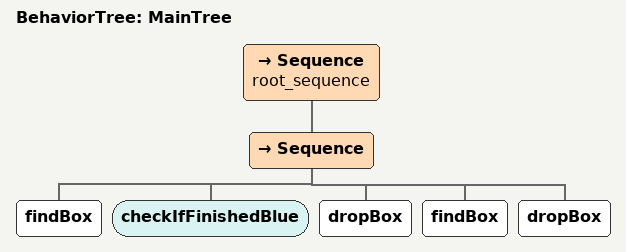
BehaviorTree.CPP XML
<root BTCPP_format="4"><BehaviorTree ID="MainTree"><Sequence name="root_sequence">   <Sequence><findBox/><checkIfFinishedBlue/><dropBox/><findBox/><dropBox/></Sequence>   </Sequence></BehaviorTree></root>
